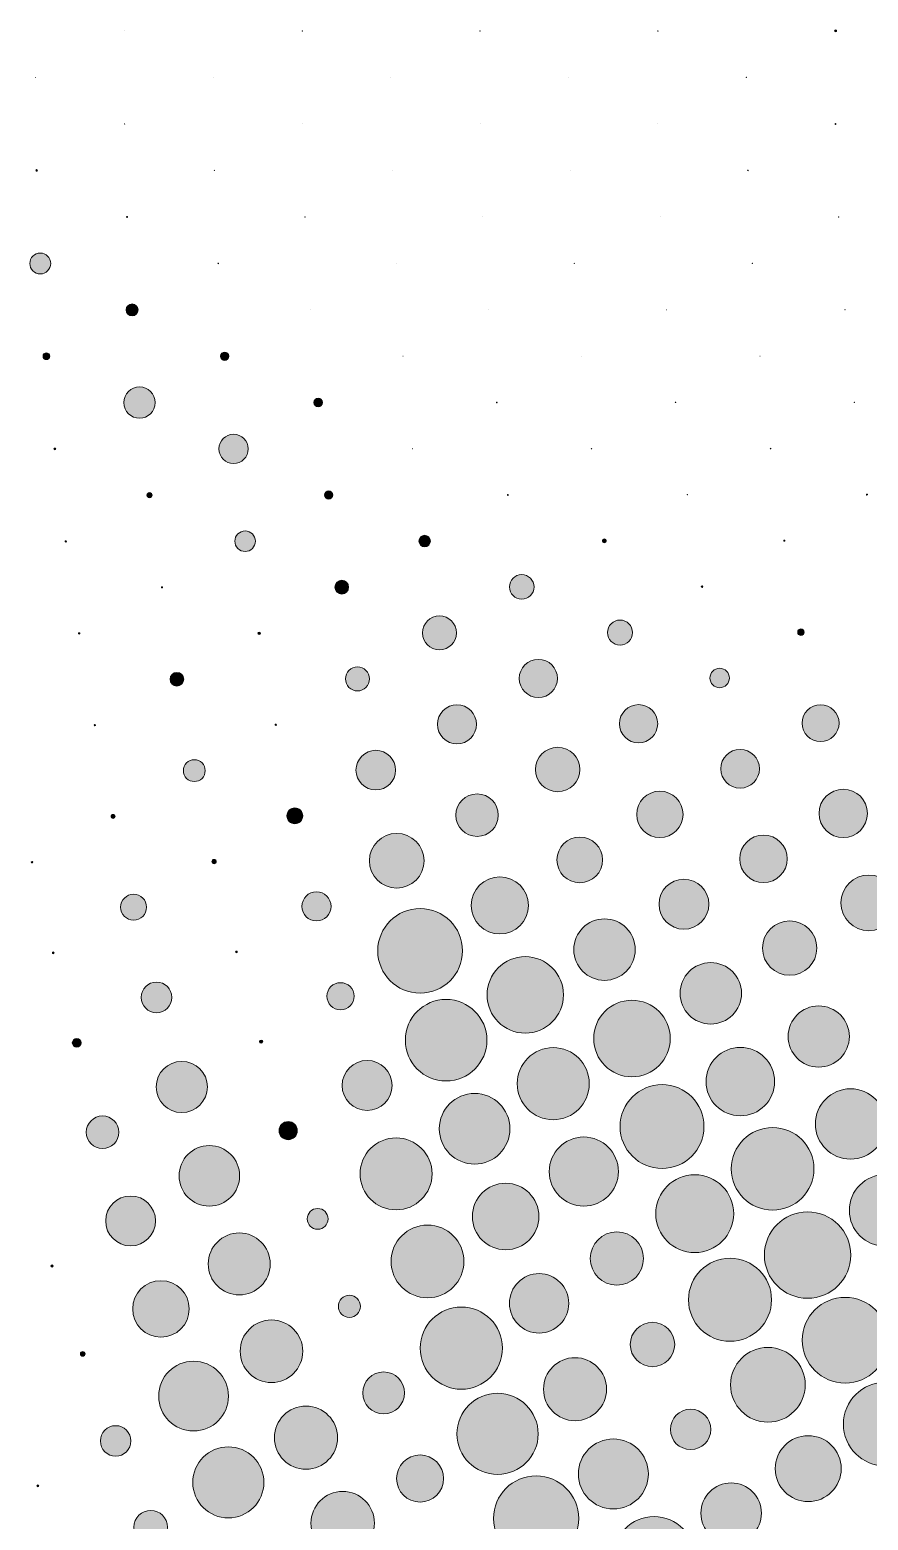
# Model space of a CAD drawing. Extents: x 3515 to 4006, y 175 to 667.
# Drawn here: x 3561.6 to 3608.4, y 340.4 to 423.6 of the extents above; entities that cross this region are included whole.
import ezdxf

# ---------------------------------------------------------------- set-up
doc = ezdxf.new("R2010")
doc.units = 0
doc.header["$MEASUREMENT"] = 0
doc.layers.add('Capa 1', color=7, linetype='Continuous', lineweight=0)

# ---------------------------------------------------------------- blocks, each defined once
blk = doc.blocks.new('Block_0')
at = {"layer": 'Capa 1', "true_color": 0x000000, "transparency": 33554687}
h = blk.add_hatch(color=18, dxfattribs=at)
h.dxf.hatch_style = 2
h.paths.add_polyline_path([(3566.896, 423.551), (3566.896, 423.551), (3566.896, 423.551), (3566.896, 423.551)])
h = blk.add_hatch(color=18, dxfattribs=at)
h.dxf.hatch_style = 2
edge = h.paths.add_edge_path()
edge.add_arc((3576.822, 423.551), 0.0109, 0, 360)
h = blk.add_hatch(color=18, dxfattribs=at)
h.dxf.hatch_style = 2
edge = h.paths.add_edge_path()
edge.add_arc((3586.748, 423.551), 0.0121, 0, 360)
h = blk.add_hatch(color=18, dxfattribs=at)
h.dxf.hatch_style = 2
edge = h.paths.add_edge_path()
edge.add_arc((3596.674, 423.551), 0.0121, 0, 360)
h = blk.add_hatch(color=18, dxfattribs=at)
h.dxf.hatch_style = 2
edge = h.paths.add_edge_path()
edge.add_arc((3606.6, 423.551), 0.0605, 0, 360)
h = blk.add_hatch(color=18, dxfattribs=at)
h.dxf.hatch_style = 2
edge = h.paths.add_edge_path()
edge.add_arc((3561.916, 420.953), 0.00363, 0, 360)
h = blk.add_hatch(color=18, dxfattribs=at)
h.dxf.hatch_style = 2
edge = h.paths.add_edge_path()
edge.add_arc((3571.841, 420.953), 0.00363, 0, 360)
h = blk.add_hatch(color=18, dxfattribs=at)
h.dxf.hatch_style = 2
edge = h.paths.add_edge_path()
edge.add_arc((3581.766, 420.953), 0.00363, 0, 360)
h = blk.add_hatch(color=18, dxfattribs=at)
h.dxf.hatch_style = 2
edge = h.paths.add_edge_path()
edge.add_arc((3591.691, 420.953), 0.00121, 0, 360)
h = blk.add_hatch(color=18, dxfattribs=at)
h.dxf.hatch_style = 2
edge = h.paths.add_edge_path()
edge.add_arc((3601.616, 420.953), 0.0109, 0, 360)
h = blk.add_hatch(color=18, dxfattribs=at)
h.dxf.hatch_style = 2
edge = h.paths.add_edge_path()
edge.add_arc((3566.896, 418.354), 0.00605, 0, 360)
h = blk.add_hatch(color=18, dxfattribs=at)
h.dxf.hatch_style = 2
h.paths.add_polyline_path([(3576.822, 418.354), (3576.822, 418.354), (3576.822, 418.354), (3576.822, 418.354)])
h = blk.add_hatch(color=18, dxfattribs=at)
h.dxf.hatch_style = 2
edge = h.paths.add_edge_path()
edge.add_arc((3586.748, 418.354), 0.00242, 0, 360)
h = blk.add_hatch(color=18, dxfattribs=at)
h.dxf.hatch_style = 2
h.paths.add_polyline_path([(3596.674, 418.354), (3596.674, 418.354), (3596.674, 418.354), (3596.674, 418.354)])
h = blk.add_hatch(color=18, dxfattribs=at)
h.dxf.hatch_style = 2
edge = h.paths.add_edge_path()
edge.add_arc((3606.6, 418.354), 0.0218, 0, 360)
h = blk.add_hatch(color=18, dxfattribs=at)
h.dxf.hatch_style = 2
edge = h.paths.add_edge_path()
edge.add_arc((3561.984, 415.757), 0.046, 0, 360)
h = blk.add_hatch(color=18, dxfattribs=at)
h.dxf.hatch_style = 2
edge = h.paths.add_edge_path()
edge.add_arc((3571.912, 415.757), 0.00847, 0, 360)
h = blk.add_hatch(color=18, dxfattribs=at)
h.dxf.hatch_style = 2
h.paths.add_polyline_path([(3581.841, 415.757), (3581.841, 415.757), (3581.841, 415.757), (3581.841, 415.757)])
h = blk.add_hatch(color=18, dxfattribs=at)
h.dxf.hatch_style = 2
h.paths.add_polyline_path([(3591.771, 415.757), (3591.771, 415.757), (3591.771, 415.757), (3591.771, 415.757)])
h = blk.add_hatch(color=18, dxfattribs=at)
h.dxf.hatch_style = 2
edge = h.paths.add_edge_path()
edge.add_arc((3601.701, 415.757), 0.0121, 0, 360)
h = blk.add_hatch(color=18, dxfattribs=at)
h.dxf.hatch_style = 2
edge = h.paths.add_edge_path()
edge.add_arc((3567.035, 413.16), 0.0242, 0, 360)
h = blk.add_hatch(color=18, dxfattribs=at)
h.dxf.hatch_style = 2
edge = h.paths.add_edge_path()
edge.add_arc((3576.969, 413.16), 0.00484, 0, 360)
h = blk.add_hatch(color=18, dxfattribs=at)
h.dxf.hatch_style = 2
h.paths.add_polyline_path([(3586.903, 413.16), (3586.903, 413.16), (3586.903, 413.16), (3586.903, 413.16)])
h = blk.add_hatch(color=18, dxfattribs=at)
h.dxf.hatch_style = 2
edge = h.paths.add_edge_path()
edge.add_arc((3596.839, 413.161), 0.00121, 0, 360)
h = blk.add_hatch(color=18, dxfattribs=at)
h.dxf.hatch_style = 2
edge = h.paths.add_edge_path()
edge.add_arc((3606.776, 413.161), 0.0133, 0, 360)
h = blk.add_hatch(color=18, dxfattribs=at)
h.dxf.hatch_style = 2
edge = h.paths.add_edge_path()
edge.add_arc((3562.188, 410.564), 0.583, 0, 360)
h = blk.add_hatch(color=18, dxfattribs=at)
h.dxf.hatch_style = 2
edge = h.paths.add_edge_path()
edge.add_arc((3572.127, 410.565), 0.0157, 0, 360)
h = blk.add_hatch(color=18, dxfattribs=at)
h.dxf.hatch_style = 2
h.paths.add_polyline_path([(3582.068, 410.565), (3582.068, 410.565), (3582.068, 410.565), (3582.068, 410.565)])
h = blk.add_hatch(color=18, dxfattribs=at)
h.dxf.hatch_style = 2
edge = h.paths.add_edge_path()
edge.add_arc((3592.011, 410.566), 0.00484, 0, 360)
h = blk.add_hatch(color=18, dxfattribs=at)
h.dxf.hatch_style = 2
edge = h.paths.add_edge_path()
edge.add_arc((3601.956, 410.567), 0.00968, 0, 360)
h = blk.add_hatch(color=18, dxfattribs=at)
h.dxf.hatch_style = 2
edge = h.paths.add_edge_path()
edge.add_arc((3567.314, 407.971), 0.332, 0, 360)
h = blk.add_hatch(color=18, dxfattribs=at)
h.dxf.hatch_style = 2
edge = h.paths.add_edge_path()
edge.add_arc((3577.263, 407.972), 0.00363, 0, 360)
h = blk.add_hatch(color=18, dxfattribs=at)
h.dxf.hatch_style = 2
edge = h.paths.add_edge_path()
edge.add_arc((3587.214, 407.973), 0.00121, 0, 360)
h = blk.add_hatch(color=18, dxfattribs=at)
h.dxf.hatch_style = 2
edge = h.paths.add_edge_path()
edge.add_arc((3597.168, 407.975), 0.00363, 0, 360)
h = blk.add_hatch(color=18, dxfattribs=at)
h.dxf.hatch_style = 2
edge = h.paths.add_edge_path()
edge.add_arc((3607.126, 407.976), 0.00727, 0, 360)
h = blk.add_hatch(color=18, dxfattribs=at)
h.dxf.hatch_style = 2
edge = h.paths.add_edge_path()
edge.add_arc((3562.528, 405.379), 0.186, 0, 360)
h = blk.add_hatch(color=18, dxfattribs=at)
h.dxf.hatch_style = 2
edge = h.paths.add_edge_path()
edge.add_arc((3572.485, 405.38), 0.236, 0, 360)
h = blk.add_hatch(color=18, dxfattribs=at)
h.dxf.hatch_style = 2
edge = h.paths.add_edge_path()
edge.add_arc((3582.446, 405.382), 0.00363, 0, 360)
h = blk.add_hatch(color=18, dxfattribs=at)
h.dxf.hatch_style = 2
edge = h.paths.add_edge_path()
edge.add_arc((3592.411, 405.385), 0.00484, 0, 360)
h = blk.add_hatch(color=18, dxfattribs=at)
h.dxf.hatch_style = 2
edge = h.paths.add_edge_path()
edge.add_arc((3602.38, 405.388), 0.00727, 0, 360)
h = blk.add_hatch(color=18, dxfattribs=at)
h.dxf.hatch_style = 2
edge = h.paths.add_edge_path()
edge.add_arc((3567.732, 402.791), 0.875, 0, 360)
h = blk.add_hatch(color=18, dxfattribs=at)
h.dxf.hatch_style = 2
edge = h.paths.add_edge_path()
edge.add_arc((3577.703, 402.794), 0.24, 0, 360)
h = blk.add_hatch(color=18, dxfattribs=at)
h.dxf.hatch_style = 2
edge = h.paths.add_edge_path()
edge.add_arc((3587.68, 402.798), 0.0182, 0, 360)
h = blk.add_hatch(color=18, dxfattribs=at)
h.dxf.hatch_style = 2
edge = h.paths.add_edge_path()
edge.add_arc((3597.662, 402.802), 0.0121, 0, 360)
h = blk.add_hatch(color=18, dxfattribs=at)
h.dxf.hatch_style = 2
edge = h.paths.add_edge_path()
edge.add_arc((3607.652, 402.807), 0.0133, 0, 360)
h = blk.add_hatch(color=18, dxfattribs=at)
h.dxf.hatch_style = 2
edge = h.paths.add_edge_path()
edge.add_arc((3572.985, 400.208), 0.816, 0, 360)
h = blk.add_hatch(color=18, dxfattribs=at)
h.dxf.hatch_style = 2
edge = h.paths.add_edge_path()
edge.add_arc((3563.003, 400.204), 0.052, 0, 360)
h = blk.add_hatch(color=18, dxfattribs=at)
h.dxf.hatch_style = 2
edge = h.paths.add_edge_path()
edge.add_arc((3582.974, 400.213), 0.00968, 0, 360)
h = blk.add_hatch(color=18, dxfattribs=at)
h.dxf.hatch_style = 2
edge = h.paths.add_edge_path()
edge.add_arc((3592.97, 400.219), 0.00968, 0, 360)
h = blk.add_hatch(color=18, dxfattribs=at)
h.dxf.hatch_style = 2
edge = h.paths.add_edge_path()
edge.add_arc((3602.974, 400.225), 0.0182, 0, 360)
h = blk.add_hatch(color=18, dxfattribs=at)
h.dxf.hatch_style = 2
edge = h.paths.add_edge_path()
edge.add_arc((3578.29, 397.631), 0.228, 0, 360)
h = blk.add_hatch(color=18, dxfattribs=at)
h.dxf.hatch_style = 2
edge = h.paths.add_edge_path()
edge.add_arc((3568.29, 397.625), 0.143, 0, 360)
h = blk.add_hatch(color=18, dxfattribs=at)
h.dxf.hatch_style = 2
edge = h.paths.add_edge_path()
edge.add_arc((3588.3, 397.638), 0.0254, 0, 360)
h = blk.add_hatch(color=18, dxfattribs=at)
h.dxf.hatch_style = 2
edge = h.paths.add_edge_path()
edge.add_arc((3598.32, 397.647), 0.00727, 0, 360)
h = blk.add_hatch(color=18, dxfattribs=at)
h.dxf.hatch_style = 2
edge = h.paths.add_edge_path()
edge.add_arc((3608.352, 397.658), 0.0303, 0, 360)
h = blk.add_hatch(color=18, dxfattribs=at)
h.dxf.hatch_style = 2
edge = h.paths.add_edge_path()
edge.add_arc((3573.628, 395.051), 0.574, 0, 360)
h = blk.add_hatch(color=18, dxfattribs=at)
h.dxf.hatch_style = 2
edge = h.paths.add_edge_path()
edge.add_arc((3583.652, 395.061), 0.321, 0, 360)
h = blk.add_hatch(color=18, dxfattribs=at)
h.dxf.hatch_style = 2
edge = h.paths.add_edge_path()
edge.add_arc((3563.614, 395.043), 0.0387, 0, 360)
h = blk.add_hatch(color=18, dxfattribs=at)
h.dxf.hatch_style = 2
edge = h.paths.add_edge_path()
edge.add_arc((3593.687, 395.072), 0.108, 0, 360)
h = blk.add_hatch(color=18, dxfattribs=at)
h.dxf.hatch_style = 2
edge = h.paths.add_edge_path()
edge.add_arc((3603.737, 395.085), 0.0327, 0, 360)
h = blk.add_hatch(color=18, dxfattribs=at)
h.dxf.hatch_style = 2
edge = h.paths.add_edge_path()
edge.add_arc((3579.023, 392.486), 0.386, 0, 360)
h = blk.add_hatch(color=18, dxfattribs=at)
h.dxf.hatch_style = 2
edge = h.paths.add_edge_path()
edge.add_arc((3589.075, 392.5), 0.687, 0, 360)
h = blk.add_hatch(color=18, dxfattribs=at)
h.dxf.hatch_style = 2
edge = h.paths.add_edge_path()
edge.add_arc((3568.985, 392.475), 0.0303, 0, 360)
h = blk.add_hatch(color=18, dxfattribs=at)
h.dxf.hatch_style = 2
edge = h.paths.add_edge_path()
edge.add_arc((3599.141, 392.516), 0.0496, 0, 360)
h = blk.add_hatch(color=18, dxfattribs=at)
h.dxf.hatch_style = 2
edge = h.paths.add_edge_path()
edge.add_arc((3584.48, 389.931), 0.946, 0, 360)
h = blk.add_hatch(color=18, dxfattribs=at)
h.dxf.hatch_style = 2
edge = h.paths.add_edge_path()
edge.add_arc((3594.564, 389.95), 0.7, 0, 360)
h = blk.add_hatch(color=18, dxfattribs=at)
h.dxf.hatch_style = 2
edge = h.paths.add_edge_path()
edge.add_arc((3564.36, 389.901), 0.0424, 0, 360)
h = blk.add_hatch(color=18, dxfattribs=at)
h.dxf.hatch_style = 2
edge = h.paths.add_edge_path()
edge.add_spline(control_points=[(3574.479, 389.915), (3574.479, 389.878), (3574.449, 389.848), (3574.413, 389.848), (3574.376, 389.848), (3574.346, 389.878), (3574.346, 389.915), (3574.346, 389.951), (3574.376, 389.981), (3574.413, 389.981), (3574.449, 389.981), (3574.479, 389.951), (3574.479, 389.915)], knot_values=[0, 0, 0, 0, 1, 1, 1, 2, 2, 2, 3, 3, 3, 4, 4, 4, 4], degree=3, periodic=0)
h = blk.add_hatch(color=18, dxfattribs=at)
h.dxf.hatch_style = 2
edge = h.paths.add_edge_path()
edge.add_arc((3604.667, 389.973), 0.182, 0, 360)
h = blk.add_hatch(color=18, dxfattribs=at)
h.dxf.hatch_style = 2
edge = h.paths.add_edge_path()
edge.add_arc((3579.902, 387.364), 0.672, 0, 360)
h = blk.add_hatch(color=18, dxfattribs=at)
h.dxf.hatch_style = 2
edge = h.paths.add_edge_path()
edge.add_arc((3590.003, 387.387), 1.066, 0, 360)
h = blk.add_hatch(color=18, dxfattribs=at)
h.dxf.hatch_style = 2
edge = h.paths.add_edge_path()
edge.add_arc((3600.125, 387.413), 0.542, 0, 360)
h = blk.add_hatch(color=18, dxfattribs=at)
h.dxf.hatch_style = 2
edge = h.paths.add_edge_path()
edge.add_arc((3569.819, 387.346), 0.381, 0, 360)
h = blk.add_hatch(color=18, dxfattribs=at)
h.dxf.hatch_style = 2
edge = h.paths.add_edge_path()
edge.add_arc((3585.457, 384.827), 1.092, 0, 360)
h = blk.add_hatch(color=18, dxfattribs=at)
h.dxf.hatch_style = 2
edge = h.paths.add_edge_path()
edge.add_arc((3595.597, 384.857), 1.069, 0, 360)
h = blk.add_hatch(color=18, dxfattribs=at)
h.dxf.hatch_style = 2
edge = h.paths.add_edge_path()
edge.add_arc((3605.764, 384.893), 1.031, 0, 360)
h = blk.add_hatch(color=18, dxfattribs=at)
h.dxf.hatch_style = 2
edge = h.paths.add_edge_path()
edge.add_arc((3565.24, 384.779), 0.0375, 0, 360)
h = blk.add_hatch(color=18, dxfattribs=at)
h.dxf.hatch_style = 2
edge = h.paths.add_edge_path()
edge.add_arc((3575.339, 384.801), 0.0424, 0, 360)
h = blk.add_hatch(color=18, dxfattribs=at)
h.dxf.hatch_style = 2
edge = h.paths.add_edge_path()
edge.add_arc((3580.924, 382.27), 1.105, 0, 360)
h = blk.add_hatch(color=18, dxfattribs=at)
h.dxf.hatch_style = 2
edge = h.paths.add_edge_path()
edge.add_arc((3591.083, 382.304), 1.242, 0, 360)
h = blk.add_hatch(color=18, dxfattribs=at)
h.dxf.hatch_style = 2
edge = h.paths.add_edge_path()
edge.add_arc((3601.269, 382.344), 1.081, 0, 360)
h = blk.add_hatch(color=18, dxfattribs=at)
h.dxf.hatch_style = 2
edge = h.paths.add_edge_path()
edge.add_arc((3570.79, 382.24), 0.609, 0, 360)
h = blk.add_hatch(color=18, dxfattribs=at)
h.dxf.hatch_style = 2
edge = h.paths.add_edge_path()
edge.add_arc((3607.027, 379.852), 1.351, 0, 360)
h = blk.add_hatch(color=18, dxfattribs=at)
h.dxf.hatch_style = 2
edge = h.paths.add_edge_path()
edge.add_arc((3586.581, 379.753), 1.186, 0, 360)
h = blk.add_hatch(color=18, dxfattribs=at)
h.dxf.hatch_style = 2
edge = h.paths.add_edge_path()
edge.add_arc((3596.787, 379.799), 1.294, 0, 360)
h = blk.add_hatch(color=18, dxfattribs=at)
h.dxf.hatch_style = 2
edge = h.paths.add_edge_path()
edge.add_arc((3566.254, 379.683), 0.115, 0, 360)
h = blk.add_hatch(color=18, dxfattribs=at)
h.dxf.hatch_style = 2
edge = h.paths.add_edge_path()
edge.add_arc((3576.405, 379.715), 0.445, 0, 360)
h = blk.add_hatch(color=18, dxfattribs=at)
h.dxf.hatch_style = 2
edge = h.paths.add_edge_path()
edge.add_arc((3582.091, 377.206), 1.527, 0, 360)
h = blk.add_hatch(color=18, dxfattribs=at)
h.dxf.hatch_style = 2
edge = h.paths.add_edge_path()
edge.add_arc((3592.315, 377.255), 1.275, 0, 360)
h = blk.add_hatch(color=18, dxfattribs=at)
h.dxf.hatch_style = 2
edge = h.paths.add_edge_path()
edge.add_arc((3602.575, 377.315), 1.328, 0, 360)
h = blk.add_hatch(color=18, dxfattribs=at)
h.dxf.hatch_style = 2
edge = h.paths.add_edge_path()
edge.add_arc((3561.729, 377.127), 0.0399, 0, 360)
h = blk.add_hatch(color=18, dxfattribs=at)
h.dxf.hatch_style = 2
edge = h.paths.add_edge_path()
edge.add_arc((3571.897, 377.163), 0.122, 0, 360)
h = blk.add_hatch(color=18, dxfattribs=at)
h.dxf.hatch_style = 2
edge = h.paths.add_edge_path()
edge.add_arc((3587.853, 374.715), 1.596, 0, 360)
h = blk.add_hatch(color=18, dxfattribs=at)
h.dxf.hatch_style = 2
edge = h.paths.add_edge_path()
edge.add_arc((3608.453, 374.856), 1.555, 0, 360)
h = blk.add_hatch(color=18, dxfattribs=at)
h.dxf.hatch_style = 2
edge = h.paths.add_edge_path()
edge.add_arc((3577.611, 374.661), 0.815, 0, 360)
h = blk.add_hatch(color=18, dxfattribs=at)
h.dxf.hatch_style = 2
edge = h.paths.add_edge_path()
edge.add_arc((3598.132, 374.779), 1.392, 0, 360)
h = blk.add_hatch(color=18, dxfattribs=at)
h.dxf.hatch_style = 2
edge = h.paths.add_edge_path()
edge.add_arc((3567.4, 374.614), 0.724, 0, 360)
h = blk.add_hatch(color=18, dxfattribs=at)
h.dxf.hatch_style = 2
edge = h.paths.add_edge_path()
edge.add_arc((3583.4, 372.177), 2.365, 0, 360)
h = blk.add_hatch(color=18, dxfattribs=at)
h.dxf.hatch_style = 2
edge = h.paths.add_edge_path()
edge.add_arc((3593.697, 372.246), 1.717, 0, 360)
h = blk.add_hatch(color=18, dxfattribs=at)
h.dxf.hatch_style = 2
edge = h.paths.add_edge_path()
edge.add_arc((3604.038, 372.329), 1.518, 0, 360)
h = blk.add_hatch(color=18, dxfattribs=at)
h.dxf.hatch_style = 2
edge = h.paths.add_edge_path()
edge.add_arc((3562.914, 372.067), 0.0508, 0, 360)
h = blk.add_hatch(color=18, dxfattribs=at)
h.dxf.hatch_style = 2
edge = h.paths.add_edge_path()
edge.add_arc((3573.141, 372.118), 0.0472, 0, 360)
h = blk.add_hatch(color=18, dxfattribs=at)
h.dxf.hatch_style = 2
edge = h.paths.add_edge_path()
edge.add_arc((3589.271, 369.716), 2.136, 0, 360)
h = blk.add_hatch(color=18, dxfattribs=at)
h.dxf.hatch_style = 2
edge = h.paths.add_edge_path()
edge.add_arc((3599.631, 369.804), 1.715, 0, 360)
h = blk.add_hatch(color=18, dxfattribs=at)
h.dxf.hatch_style = 2
edge = h.paths.add_edge_path()
edge.add_arc((3568.68, 369.577), 0.856, 0, 360)
h = blk.add_hatch(color=18, dxfattribs=at)
h.dxf.hatch_style = 2
edge = h.paths.add_edge_path()
edge.add_arc((3578.956, 369.641), 0.758, 0, 360)
h = blk.add_hatch(color=18, dxfattribs=at)
h.dxf.hatch_style = 2
edge = h.paths.add_edge_path()
edge.add_arc((3584.852, 367.187), 2.277, 0, 360)
h = blk.add_hatch(color=18, dxfattribs=at)
h.dxf.hatch_style = 2
edge = h.paths.add_edge_path()
edge.add_arc((3595.229, 367.281), 2.137, 0, 360)
h = blk.add_hatch(color=18, dxfattribs=at)
h.dxf.hatch_style = 2
edge = h.paths.add_edge_path()
edge.add_arc((3605.66, 367.392), 1.708, 0, 360)
h = blk.add_hatch(color=18, dxfattribs=at)
h.dxf.hatch_style = 2
edge = h.paths.add_edge_path()
edge.add_arc((3564.226, 367.039), 0.247, 0, 360)
h = blk.add_hatch(color=18, dxfattribs=at)
h.dxf.hatch_style = 2
edge = h.paths.add_edge_path()
edge.add_arc((3574.52, 367.107), 0.0896, 0, 360)
h = blk.add_hatch(color=18, dxfattribs=at)
h.dxf.hatch_style = 2
edge = h.paths.add_edge_path()
edge.add_arc((3590.834, 364.76), 2.012, 0, 360)
h = blk.add_hatch(color=18, dxfattribs=at)
h.dxf.hatch_style = 2
edge = h.paths.add_edge_path()
edge.add_arc((3601.282, 364.876), 1.912, 0, 360)
h = blk.add_hatch(color=18, dxfattribs=at)
h.dxf.hatch_style = 2
edge = h.paths.add_edge_path()
edge.add_arc((3570.09, 364.576), 1.429, 0, 360)
h = blk.add_hatch(color=18, dxfattribs=at)
h.dxf.hatch_style = 2
edge = h.paths.add_edge_path()
edge.add_arc((3580.439, 364.661), 1.394, 0, 360)
h = blk.add_hatch(color=18, dxfattribs=at)
h.dxf.hatch_style = 2
edge = h.paths.add_edge_path()
edge.add_arc((3596.909, 362.363), 2.342, 0, 360)
h = blk.add_hatch(color=18, dxfattribs=at)
h.dxf.hatch_style = 2
edge = h.paths.add_edge_path()
edge.add_arc((3586.443, 362.24), 1.972, 0, 360)
h = blk.add_hatch(color=18, dxfattribs=at)
h.dxf.hatch_style = 2
edge = h.paths.add_edge_path()
edge.add_arc((3607.437, 362.508), 1.964, 0, 360)
h = blk.add_hatch(color=18, dxfattribs=at)
h.dxf.hatch_style = 2
edge = h.paths.add_edge_path()
edge.add_arc((3565.667, 362.046), 0.908, 0, 360)
h = blk.add_hatch(color=18, dxfattribs=at)
h.dxf.hatch_style = 2
edge = h.paths.add_edge_path()
edge.add_arc((3576.032, 362.136), 0.506, 0, 360)
h = blk.add_hatch(color=18, dxfattribs=at)
h.dxf.hatch_style = 2
edge = h.paths.add_edge_path()
edge.add_arc((3603.084, 360.003), 2.306, 0, 360)
h = blk.add_hatch(color=18, dxfattribs=at)
h.dxf.hatch_style = 2
edge = h.paths.add_edge_path()
edge.add_arc((3571.631, 359.613), 1.692, 0, 360)
h = blk.add_hatch(color=18, dxfattribs=at)
h.dxf.hatch_style = 2
edge = h.paths.add_edge_path()
edge.add_arc((3582.058, 359.723), 2.009, 0, 360)
h = blk.add_hatch(color=18, dxfattribs=at)
h.dxf.hatch_style = 2
edge = h.paths.add_edge_path()
edge.add_arc((3592.54, 359.851), 1.931, 0, 360)
h = blk.add_hatch(color=18, dxfattribs=at)
h.dxf.hatch_style = 2
edge = h.paths.add_edge_path()
edge.add_arc((3598.735, 357.498), 2.175, 0, 360)
h = blk.add_hatch(color=18, dxfattribs=at)
h.dxf.hatch_style = 2
edge = h.paths.add_edge_path()
edge.add_arc((3609.369, 357.684), 2.001, 0, 360)
h = blk.add_hatch(color=18, dxfattribs=at)
h.dxf.hatch_style = 2
edge = h.paths.add_edge_path()
edge.add_arc((3588.175, 357.341), 1.858, 0, 360)
h = blk.add_hatch(color=18, dxfattribs=at)
h.dxf.hatch_style = 2
edge = h.paths.add_edge_path()
edge.add_arc((3567.235, 357.092), 1.393, 0, 360)
h = blk.add_hatch(color=18, dxfattribs=at)
h.dxf.hatch_style = 2
edge = h.paths.add_edge_path()
edge.add_arc((3577.678, 357.207), 0.581, 0, 360)
h = blk.add_hatch(color=18, dxfattribs=at)
h.dxf.hatch_style = 2
edge = h.paths.add_edge_path()
edge.add_arc((3605.036, 355.186), 2.411, 0, 360)
h = blk.add_hatch(color=18, dxfattribs=at)
h.dxf.hatch_style = 2
edge = h.paths.add_edge_path()
edge.add_arc((3573.301, 354.692), 1.732, 0, 360)
h = blk.add_hatch(color=18, dxfattribs=at)
h.dxf.hatch_style = 2
edge = h.paths.add_edge_path()
edge.add_arc((3583.813, 354.832), 2.033, 0, 360)
h = blk.add_hatch(color=18, dxfattribs=at)
h.dxf.hatch_style = 2
edge = h.paths.add_edge_path()
edge.add_arc((3594.388, 354.994), 1.488, 0, 360)
h = blk.add_hatch(color=18, dxfattribs=at)
h.dxf.hatch_style = 2
edge = h.paths.add_edge_path()
edge.add_arc((3562.844, 354.573), 0.0605, 0, 360)
h = blk.add_hatch(color=18, dxfattribs=at)
h.dxf.hatch_style = 2
edge = h.paths.add_edge_path()
edge.add_arc((3600.705, 352.69), 2.319, 0, 360)
h = blk.add_hatch(color=18, dxfattribs=at)
h.dxf.hatch_style = 2
edge = h.paths.add_edge_path()
edge.add_arc((3568.929, 352.179), 1.578, 0, 360)
h = blk.add_hatch(color=18, dxfattribs=at)
h.dxf.hatch_style = 2
edge = h.paths.add_edge_path()
edge.add_arc((3590.044, 352.492), 1.658, 0, 360)
h = blk.add_hatch(color=18, dxfattribs=at)
h.dxf.hatch_style = 2
edge = h.paths.add_edge_path()
edge.add_arc((3579.455, 352.324), 0.617, 0, 360)
h = blk.add_hatch(color=18, dxfattribs=at)
h.dxf.hatch_style = 2
edge = h.paths.add_edge_path()
edge.add_arc((3585.702, 349.991), 2.295, 0, 360)
h = blk.add_hatch(color=18, dxfattribs=at)
h.dxf.hatch_style = 2
edge = h.paths.add_edge_path()
edge.add_arc((3607.135, 350.433), 2.394, 0, 360)
h = blk.add_hatch(color=18, dxfattribs=at)
h.dxf.hatch_style = 2
edge = h.paths.add_edge_path()
edge.add_arc((3575.1, 349.817), 1.747, 0, 360)
h = blk.add_hatch(color=18, dxfattribs=at)
h.dxf.hatch_style = 2
edge = h.paths.add_edge_path()
edge.add_arc((3596.376, 350.193), 1.242, 0, 360)
h = blk.add_hatch(color=18, dxfattribs=at)
h.dxf.hatch_style = 2
edge = h.paths.add_edge_path()
edge.add_arc((3564.56, 349.668), 0.132, 0, 360)
h = blk.add_hatch(color=18, dxfattribs=at)
h.dxf.hatch_style = 2
edge = h.paths.add_edge_path()
edge.add_arc((3602.819, 347.942), 2.087, 0, 360)
h = blk.add_hatch(color=18, dxfattribs=at)
h.dxf.hatch_style = 2
edge = h.paths.add_edge_path()
edge.add_arc((3570.748, 347.311), 1.947, 0, 360)
h = blk.add_hatch(color=18, dxfattribs=at)
h.dxf.hatch_style = 2
edge = h.paths.add_edge_path()
edge.add_arc((3592.049, 347.698), 1.759, 0, 360)
h = blk.add_hatch(color=18, dxfattribs=at)
h.dxf.hatch_style = 2
edge = h.paths.add_edge_path()
edge.add_arc((3581.363, 347.49), 1.168, 0, 360)
h = blk.add_hatch(color=18, dxfattribs=at)
h.dxf.hatch_style = 2
edge = h.paths.add_edge_path()
edge.add_arc((3609.379, 345.746), 2.341, 0, 360)
h = blk.add_hatch(color=18, dxfattribs=at)
h.dxf.hatch_style = 2
edge = h.paths.add_edge_path()
edge.add_arc((3587.724, 345.203), 2.269, 0, 360)
h = blk.add_hatch(color=18, dxfattribs=at)
h.dxf.hatch_style = 2
edge = h.paths.add_edge_path()
edge.add_arc((3577.026, 344.99), 1.763, 0, 360)
h = blk.add_hatch(color=18, dxfattribs=at)
h.dxf.hatch_style = 2
edge = h.paths.add_edge_path()
edge.add_arc((3598.504, 345.452), 1.127, 0, 360)
h = blk.add_hatch(color=18, dxfattribs=at)
h.dxf.hatch_style = 2
edge = h.paths.add_edge_path()
edge.add_arc((3566.398, 344.807), 0.853, 0, 360)
h = blk.add_hatch(color=18, dxfattribs=at)
h.dxf.hatch_style = 2
edge = h.paths.add_edge_path()
edge.add_arc((3594.19, 342.963), 1.954, 0, 360)
h = blk.add_hatch(color=18, dxfattribs=at)
h.dxf.hatch_style = 2
edge = h.paths.add_edge_path()
edge.add_arc((3605.073, 343.26), 1.841, 0, 360)
h = blk.add_hatch(color=18, dxfattribs=at)
h.dxf.hatch_style = 2
edge = h.paths.add_edge_path()
edge.add_arc((3572.69, 342.492), 1.985, 0, 360)
h = blk.add_hatch(color=18, dxfattribs=at)
h.dxf.hatch_style = 2
edge = h.paths.add_edge_path()
edge.add_arc((3583.4, 342.709), 1.314, 0, 360)
h = blk.add_hatch(color=18, dxfattribs=at)
h.dxf.hatch_style = 2
edge = h.paths.add_edge_path()
edge.add_arc((3562.051, 342.303), 0.0508, 0, 360)
h = blk.add_hatch(color=18, dxfattribs=at)
h.dxf.hatch_style = 2
edge = h.paths.add_edge_path()
edge.add_arc((3589.877, 340.474), 2.381, 0, 360)
h = blk.add_hatch(color=18, dxfattribs=at)
h.dxf.hatch_style = 2
edge = h.paths.add_edge_path()
edge.add_arc((3600.768, 340.775), 1.69, 0, 360)
h = blk.add_hatch(color=18, dxfattribs=at)
h.dxf.hatch_style = 2
edge = h.paths.add_edge_path()
edge.add_arc((3579.077, 340.216), 1.772, 0, 360)
h = blk.add_hatch(color=18, dxfattribs=at)
h.dxf.hatch_style = 2
edge = h.paths.add_edge_path()
edge.add_arc((3568.357, 339.994), 0.937, 0, 360)
h = blk.add_hatch(color=18, dxfattribs=at)
h.dxf.hatch_style = 2
edge = h.paths.add_edge_path()
edge.add_arc((3596.463, 338.29), 2.289, 0, 360)
at = {"layer": 'Capa 1'}
for points in [[(3566.896, 423.551), (3566.896, 423.551), (3566.896, 423.551), (3566.896, 423.551)], [(3576.822, 418.354), (3576.822, 418.354), (3576.822, 418.354), (3576.822, 418.354)], [(3596.674, 418.354), (3596.674, 418.354), (3596.674, 418.354), (3596.674, 418.354)], [(3581.841, 415.757), (3581.841, 415.757), (3581.841, 415.757), (3581.841, 415.757)], [(3591.771, 415.757), (3591.771, 415.757), (3591.771, 415.757), (3591.771, 415.757)], [(3586.903, 413.16), (3586.903, 413.16), (3586.903, 413.16), (3586.903, 413.16)], [(3582.068, 410.565), (3582.068, 410.565), (3582.068, 410.565), (3582.068, 410.565)]]:
    blk.add_lwpolyline(points, dxfattribs=at)
for centre, radius in [((3576.822, 423.551), 0.0109), ((3586.748, 423.551), 0.0121), ((3596.674, 423.551), 0.0121), ((3606.6, 423.551), 0.0605), ((3561.916, 420.953), 0.00363), ((3571.841, 420.953), 0.00363), ((3581.766, 420.953), 0.00363), ((3591.691, 420.953), 0.00121), ((3601.616, 420.953), 0.0109), ((3566.896, 418.354), 0.00605), ((3586.748, 418.354), 0.00242), ((3606.6, 418.354), 0.0218), ((3561.984, 415.757), 0.046), ((3571.912, 415.757), 0.00847), ((3601.701, 415.757), 0.0121), ((3567.035, 413.16), 0.0242), ((3576.969, 413.16), 0.00484), ((3596.839, 413.161), 0.00121), ((3606.776, 413.161), 0.0133), ((3562.188, 410.564), 0.583), ((3572.127, 410.565), 0.0157), ((3592.011, 410.566), 0.00484), ((3601.956, 410.567), 0.00968), ((3567.314, 407.971), 0.332), ((3577.263, 407.972), 0.00363), ((3587.214, 407.973), 0.00121), ((3597.168, 407.975), 0.00363), ((3607.126, 407.976), 0.00727), ((3562.528, 405.379), 0.186), ((3572.485, 405.38), 0.236), ((3582.446, 405.382), 0.00363), ((3592.411, 405.385), 0.00484), ((3602.38, 405.388), 0.00727), ((3567.732, 402.791), 0.875), ((3577.703, 402.794), 0.24), ((3587.68, 402.798), 0.0182), ((3597.662, 402.802), 0.0121), ((3607.652, 402.807), 0.0133), ((3572.985, 400.208), 0.816), ((3563.003, 400.204), 0.052), ((3582.974, 400.213), 0.00968), ((3592.97, 400.219), 0.00968), ((3602.974, 400.225), 0.0182), ((3578.29, 397.631), 0.228), ((3568.29, 397.625), 0.143), ((3588.3, 397.638), 0.0254), ((3598.32, 397.647), 0.00727), ((3608.352, 397.658), 0.0303), ((3573.628, 395.051), 0.574), ((3583.652, 395.061), 0.321), ((3563.614, 395.043), 0.0387), ((3593.687, 395.072), 0.108), ((3603.737, 395.085), 0.0327), ((3579.023, 392.486), 0.386), ((3589.075, 392.5), 0.687), ((3568.985, 392.475), 0.0303), ((3599.141, 392.516), 0.0496), ((3584.48, 389.931), 0.946), ((3594.564, 389.95), 0.7), ((3564.36, 389.901), 0.0424), ((3604.667, 389.973), 0.182), ((3579.902, 387.364), 0.672), ((3590.003, 387.387), 1.066), ((3600.125, 387.413), 0.542), ((3569.819, 387.346), 0.381), ((3585.457, 384.827), 1.092), ((3595.597, 384.857), 1.069), ((3605.764, 384.893), 1.031), ((3565.24, 384.779), 0.0375), ((3575.339, 384.801), 0.0424), ((3580.924, 382.27), 1.105), ((3591.083, 382.304), 1.242), ((3601.269, 382.344), 1.081), ((3570.79, 382.24), 0.609), ((3607.027, 379.852), 1.351), ((3586.581, 379.753), 1.186), ((3596.787, 379.799), 1.294), ((3566.254, 379.683), 0.115), ((3576.405, 379.715), 0.445), ((3582.091, 377.206), 1.527), ((3592.315, 377.255), 1.275), ((3602.575, 377.315), 1.328), ((3561.729, 377.127), 0.0399), ((3571.897, 377.163), 0.122), ((3587.853, 374.715), 1.596), ((3608.453, 374.856), 1.555), ((3577.611, 374.661), 0.815), ((3598.132, 374.779), 1.392), ((3567.4, 374.614), 0.724), ((3583.4, 372.177), 2.365), ((3593.697, 372.246), 1.717), ((3604.038, 372.329), 1.518), ((3562.914, 372.067), 0.0508), ((3573.141, 372.118), 0.0472), ((3589.271, 369.716), 2.136), ((3599.631, 369.804), 1.715), ((3568.68, 369.577), 0.856), ((3578.956, 369.641), 0.758), ((3584.852, 367.187), 2.277), ((3595.229, 367.281), 2.137), ((3605.66, 367.392), 1.708), ((3564.226, 367.039), 0.247), ((3574.52, 367.107), 0.0896), ((3590.834, 364.76), 2.012), ((3601.282, 364.876), 1.912), ((3570.09, 364.576), 1.429), ((3580.439, 364.661), 1.394), ((3596.909, 362.363), 2.342), ((3586.443, 362.24), 1.972), ((3607.437, 362.508), 1.964), ((3565.667, 362.046), 0.908), ((3576.032, 362.136), 0.506), ((3603.084, 360.003), 2.306), ((3571.631, 359.613), 1.692), ((3582.058, 359.723), 2.009), ((3592.54, 359.851), 1.931), ((3598.735, 357.498), 2.175), ((3609.369, 357.684), 2.001), ((3588.175, 357.341), 1.858), ((3567.235, 357.092), 1.393), ((3577.678, 357.207), 0.581), ((3605.036, 355.186), 2.411), ((3573.301, 354.692), 1.732), ((3583.813, 354.832), 2.033), ((3594.388, 354.994), 1.488), ((3562.844, 354.573), 0.0605), ((3600.705, 352.69), 2.319), ((3568.929, 352.179), 1.578), ((3590.044, 352.492), 1.658), ((3579.455, 352.324), 0.617), ((3585.702, 349.991), 2.295), ((3607.135, 350.433), 2.394), ((3575.1, 349.817), 1.747), ((3596.376, 350.193), 1.242), ((3564.56, 349.668), 0.132), ((3602.819, 347.942), 2.087), ((3570.748, 347.311), 1.947), ((3592.049, 347.698), 1.759), ((3581.363, 347.49), 1.168), ((3609.379, 345.746), 2.341), ((3587.724, 345.203), 2.269), ((3577.026, 344.99), 1.763), ((3598.504, 345.452), 1.127), ((3566.398, 344.807), 0.853), ((3594.19, 342.963), 1.954), ((3605.073, 343.26), 1.841), ((3572.69, 342.492), 1.985), ((3583.4, 342.709), 1.314), ((3562.051, 342.303), 0.0508), ((3589.877, 340.474), 2.381), ((3600.768, 340.775), 1.69), ((3579.077, 340.216), 1.772), ((3568.357, 339.994), 0.937), ((3596.463, 338.29), 2.289)]:
    blk.add_circle(centre, radius, dxfattribs=at)
blk.add_open_spline([(3574.479, 389.915), (3574.479, 389.878), (3574.449, 389.848), (3574.413, 389.848), (3574.376, 389.848), (3574.346, 389.878), (3574.346, 389.915), (3574.346, 389.951), (3574.376, 389.981), (3574.413, 389.981), (3574.449, 389.981), (3574.479, 389.951), (3574.479, 389.915)], degree=3, knots=[0, 0, 0, 0, 1, 1, 1, 2, 2, 2, 3, 3, 3, 4, 4, 4, 4], dxfattribs=at)

msp = doc.modelspace()

# ---------------------------------------------------------------- block references
at = {"layer": 'Capa 1'}
msp.add_blockref('Block_0', (0, 0), dxfattribs=at)

doc.saveas('drawing.dxf')
